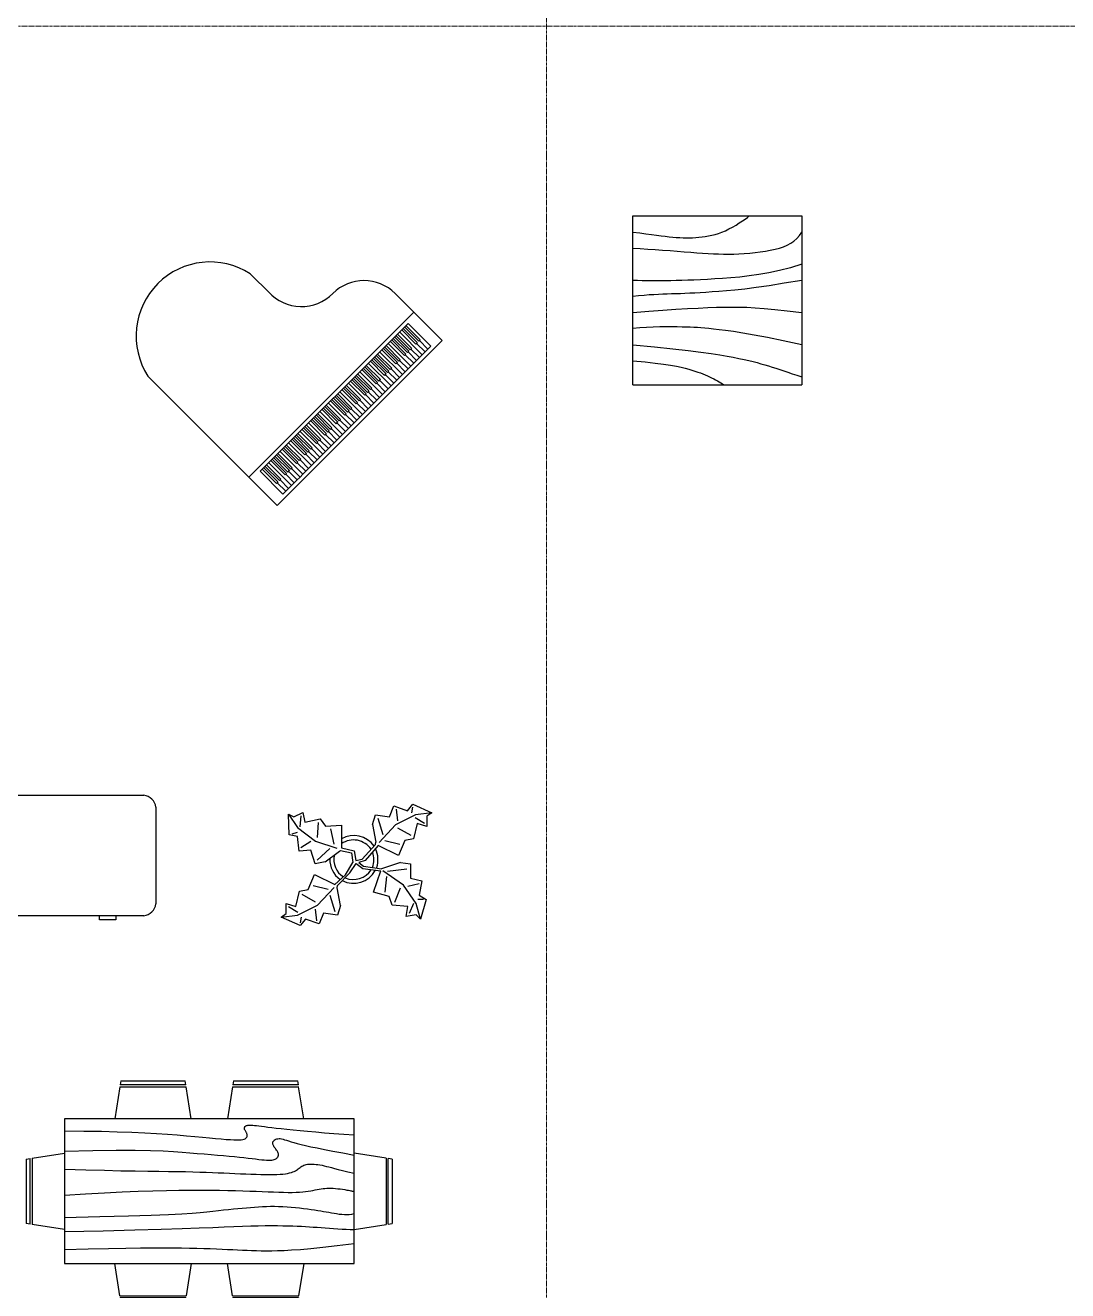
# Model space of a CAD drawing. Header units: millimetres. Extents: x -45493 to 8201, y -4031 to 20582.
# Drawn here: x -25314 to -18731, y 4229 to 12221 of the extents above; entities that cross this region are included whole.
import ezdxf

# ---------------------------------------------------------------- set-up
doc = ezdxf.new("R2010")
doc.units = ezdxf.units.MM
doc.linetypes.add('Grid Line', pattern=[22.225, 12.7, -3.175, 3.175, -3.175])
doc.layers.add('I-FURN', color=40, linetype='Continuous')
doc.layers.add('S-GRID', color=1, linetype='Continuous', lineweight=9)

# ---------------------------------------------------------------- blocks, each defined once
blk = doc.blocks.new('Desk - 30 x 60 in.')
at = {"linetype": 'Continuous'}
for p, q in [((-26.999995, 0), (26.999995, 0)), ((-29.999995, -27), (-29.999995, -3)), ((29.999995, -3), (29.999995, -27)), ((26.999995, -30), (-26.999995, -30)), ((-20.000005, -30), (-20.000005, -31)), ((-20.000005, -31), (-16.000005, -31)), ((-16.000005, -31), (-16.000005, -30)), ((15.999995, -31), (15.999995, -30)), ((19.999995, -31), (15.999995, -31)), ((19.999995, -30), (19.999995, -31))]:
    blk.add_line(p, q, dxfattribs=at)
for centre, start, end in [((-26.499995, -3.5), 98.1301, 171.8699), ((26.499995, -3.5), 8.130102, 81.8699), ((-26.499995, -26.5), 188.1301, 261.8699), ((26.499995, -26.5), 278.1301, 351.8699)]:
    blk.add_arc(centre, 3.535534, start, end, dxfattribs=at)
blk = doc.blocks.new('Dining Set - 36 x 72 in.')
at = {"linetype": 'Continuous'}
for p, q in [((-22.2343, 26.00059), (-23.4847, 17.99762)), ((-22.2304, 26), (-5.7608, 26)), ((-22, 27.5), (-22.1562, 26.50042)), ((-5.8416, 26.5), (-22.1534, 26.5)), ((-22, 27.5), (-6, 27.5)), ((-5.8437, 26.49966), (-6, 27.5)), ((-4.5152, 17.99762), (-5.7655, 25.99926)), ((5.7657, 26.00059), (4.5153, 17.99762)), ((5.7696, 26), (22.2392, 26)), ((6, 27.5), (5.8438, 26.50042)), ((22.1584, 26.5), (5.8466, 26.5)), ((6, 27.5), (22, 27.5)), ((22.1563, 26.49966), (22, 27.5)), ((23.4848, 17.99762), (22.2345, 25.99926)), ((36, 18), (-36, 18)), ((-36, 18), (-36, -18)), ((36, -18), (36, 18)), ((-44.0006, 8.23428), (-35.9976, 9.48474)), ((44.0006, 8.23428), (35.9976, 9.48474)), ((-45.5, 8), (-44.5004, 8.15617)), ((-45.5, 8), (-45.5, -8)), ((-44.5, -8.15843), (-44.5, 8.15338)), ((-44, 8.23041), (-44, -8.23915)), ((44, 8.23041), (44, -8.23915)), ((44.5, -8.15843), (44.5, 8.15338)), ((45.5, 8), (44.5005, 8.15617)), ((45.5, 8), (45.5, -8)), ((-44.4997, -8.15631), (-45.5, -8)), ((-35.9976, -9.48476), (-43.9993, -8.2345)), ((35.9976, -9.48476), (43.9993, -8.2345)), ((44.4997, -8.15631), (45.5, -8)), ((-36, -18), (36, -18)), ((-22.2343, -26.0006), (-23.4847, -17.99762)), ((-4.5152, -17.99762), (-5.7655, -25.99928)), ((5.7657, -26.0006), (4.5153, -17.99762)), ((23.4848, -17.99762), (22.2345, -25.99928)), ((-22.2304, -26), (-5.7608, -26)), ((-22, -27.5), (-22.1562, -26.50044)), ((-5.8416, -26.5), (-22.1534, -26.5)), ((-22, -27.5), (-6, -27.5)), ((-5.8437, -26.49967), (-6, -27.5)), ((5.7696, -26), (22.2392, -26)), ((6, -27.5), (5.8438, -26.50044)), ((22.1584, -26.5), (5.8466, -26.5)), ((6, -27.5), (22, -27.5)), ((22.1563, -26.49967), (22, -27.5))]:
    blk.add_line(p, q, dxfattribs=at)
for points in [[(-36, 15), (-31.1772, 14.97754), (-26.8079, 14.91406), (-22.8538, 14.81543), (-19.276, 14.6875), (-16.0362, 14.53613), (-13.0957, 14.36718), (-10.4159, 14.18652), (-7.9583, 14), (-5.6904, 13.81315), (-3.6035, 13.63021), (-1.6954, 13.45508), (0.0365, 13.29166), (1.5945, 13.14388), (2.9811, 13.01562), (4.1988, 12.9108), (5.25, 12.83333), (6.1393, 12.78613), (6.8802, 12.76823), (7.4883, 12.77767), (7.9792, 12.8125), (8.3685, 12.87077), (8.6719, 12.95052), (8.9049, 13.0498), (9.0833, 13.16666), (9.2205, 13.29899), (9.3216, 13.44401), (9.3895, 13.59879), (9.4271, 13.76041), (9.4373, 13.92594), (9.4232, 14.09245), (9.3875, 14.257), (9.3333, 14.41666), (9.2638, 14.56917), (9.1836, 14.71484), (9.0975, 14.85465), (9.0104, 14.98958), (8.9272, 15.1206), (8.8529, 15.2487), (8.7922, 15.37483), (8.75, 15.5), (8.7305, 15.62467), (8.7344, 15.74739), (8.7617, 15.86621), (8.8125, 15.97916), (8.8867, 16.08431), (8.9844, 16.17968), (9.1055, 16.26334), (9.25, 16.33333), (9.4189, 16.38802), (9.6172, 16.42708), (9.8506, 16.45052), (10.125, 16.45833), (10.4463, 16.45052), (10.8203, 16.42708), (11.2529, 16.38802), (11.75, 16.33333), (12.3184, 16.26318), (12.9694, 16.17838), (13.7151, 16.07991), (14.5677, 15.96875), (15.5395, 15.84586), (16.6426, 15.71224), (17.8893, 15.56884), (19.2917, 15.41666), (20.859, 15.25667), (22.5879, 15.08984), (24.4721, 14.91715), (26.5052, 14.73958), (28.6809, 14.5581), (30.9929, 14.3737), (33.4347, 14.18733), (36, 14)], [(-36, 10), (-28.9766, 10.14274), (-23.1725, 10.20442), (-18.4241, 10.19775), (-14.5677, 10.13541), (-11.4399, 10.03011), (-8.877, 9.89453), (-6.7154, 9.74137), (-4.7917, 9.58333), (-2.9698, 9.43082), (-1.2246, 9.28515), (0.4415, 9.14534), (2.026, 9.01041), (3.5266, 8.87939), (4.9408, 8.7513), (6.266, 8.62516), (7.5, 8.5), (8.6411, 8.37549), (9.6914, 8.2539), (10.6538, 8.13818), (11.5312, 8.03125), (12.3267, 7.93603), (13.043, 7.85547), (13.6831, 7.79248), (14.25, 7.75), (14.7471, 7.7303), (15.1797, 7.73307), (15.5537, 7.75732), (15.875, 7.80208), (16.1494, 7.86637), (16.3828, 7.94922), (16.5811, 8.04964), (16.75, 8.16666), (16.8944, 8.29915), (17.0143, 8.44531), (17.1089, 8.60319), (17.1771, 8.77083), (17.218, 8.94629), (17.2305, 9.1276), (17.2137, 9.31282), (17.1667, 9.5), (17.0895, 9.6875), (16.987, 9.875), (16.8649, 10.0625), (16.7292, 10.25), (16.5856, 10.4375), (16.4401, 10.625), (16.2985, 10.8125), (16.1667, 11), (16.05, 11.18733), (15.9518, 11.3737), (15.8752, 11.5581), (15.8229, 11.73958), (15.798, 11.91715), (15.8034, 12.08984), (15.842, 12.25667), (15.9167, 12.41666), (16.0295, 12.56836), (16.1784, 12.70833), (16.3605, 12.83268), (16.5729, 12.9375), (16.8127, 13.01888), (17.0768, 13.07291), (17.3625, 13.0957), (17.6667, 13.08333), (17.9894, 13.03312), (18.3418, 12.94726), (18.7382, 12.82918), (19.1927, 12.68229), (19.7195, 12.51001), (20.3327, 12.31575), (21.0465, 12.10294), (21.875, 11.875), (22.8357, 11.63354), (23.959, 11.37304), (25.2786, 11.08618), (26.8282, 10.76562), (28.6414, 10.40405), (30.752, 9.99414), (33.1936, 9.52856), (36, 9)], [(-36, 5.5), (-30.7157, 5.3348), (-26.069, 5.20963), (-21.9946, 5.11767), (-18.4271, 5.05208), (-15.3009, 5.00602), (-12.5508, 4.97265), (-10.1112, 4.94515), (-7.9167, 4.91666), (-5.909, 4.88167), (-4.0586, 4.83984), (-2.3429, 4.79215), (-0.7396, 4.73958), (0.7739, 4.6831), (2.22, 4.6237), (3.6213, 4.56233), (5, 4.5), (6.373, 4.43782), (7.7344, 4.3776), (9.0723, 4.32129), (10.375, 4.27083), (11.6309, 4.22819), (12.8281, 4.19531), (13.9551, 4.17415), (15, 4.16666), (15.954, 4.17448), (16.819, 4.19791), (17.6001, 4.23698), (18.3021, 4.29166), (18.9299, 4.36198), (19.4883, 4.44791), (19.9823, 4.54948), (20.4167, 4.66666), (20.7969, 4.79899), (21.1302, 4.94401), (21.4245, 5.09879), (21.6875, 5.26041), (21.9271, 5.42594), (22.1511, 5.59245), (22.3672, 5.757), (22.5834, 5.91666), (22.8065, 6.06868), (23.0404, 6.21093), (23.2879, 6.34147), (23.5521, 6.45833), (23.8358, 6.55957), (24.142, 6.64323), (24.4735, 6.70735), (24.8334, 6.75), (25.2235, 6.76969), (25.642, 6.76692), (26.0858, 6.74267), (26.5521, 6.69791), (27.0379, 6.63362), (27.5404, 6.55078), (28.0565, 6.45036), (28.5834, 6.33333), (29.1242, 6.19987), (29.7071, 6.04687), (30.3661, 5.87044), (31.1354, 5.66666), (32.0493, 5.43164), (33.142, 5.16146), (34.4475, 4.85221), (36, 4.5)], [(-36, -1), (-30.7915, -0.6591), (-26.0195, -0.38216), (-21.6519, -0.16284), (-17.6563, 0.00521), (-14.0005, 0.12833), (-10.6523, 0.21289), (-7.5796, 0.26522), (-4.75, 0.29166), (-2.134, 0.29793), (0.2878, 0.28711), (2.5317, 0.26163), (4.6146, 0.22396), (6.5529, 0.17651), (8.3633, 0.12174), (10.0623, 0.06209), (11.6667, 0), (13.1899, -0.06201), (14.6341, -0.1211), (15.9982, -0.17432), (17.2813, -0.21875), (18.4823, -0.25147), (19.6003, -0.26953), (20.6343, -0.27002), (21.5834, -0.25), (22.4481, -0.20768), (23.2357, -0.14584), (23.9549, -0.06836), (24.6146, 0.02083), (25.2235, 0.11784), (25.7904, 0.21875), (26.3241, 0.31966), (26.8334, 0.41666), (27.3265, 0.50618), (27.8099, 0.58593), (28.2894, 0.65397), (28.7709, 0.70833), (29.2601, 0.74707), (29.763, 0.76823), (30.2855, 0.76985), (30.8334, 0.75), (31.4088, 0.70784), (31.9994, 0.64713), (32.589, 0.57275), (33.1615, 0.48958), (33.7008, 0.4025), (34.1908, 0.3164), (34.6153, 0.23616), (34.9584, 0.16666), (35.2099, 0.11165), (35.3848, 0.07031), (35.504, 0.04069), (35.5886, 0.02083), (35.6594, 0.00879), (35.7377, 0.0026), (35.8442, 0.00032), (36, 0)], [(-36, -6.5), (-27.1843, -6.31267), (-20.084, -6.1263), (-14.469, -5.9419), (-10.1094, -5.76042), (-6.7752, -5.58285), (-4.2363, -5.41016), (-2.2629, -5.24333), (-0.625, -5.08334), (0.8708, -4.93099), (2.2715, -4.78646), (3.5872, -4.64974), (4.8281, -4.52084), (6.0046, -4.39974), (7.127, -4.28646), (8.2053, -4.18099), (9.25, -4.08334), (10.2705, -3.99382), (11.2734, -3.91407), (12.2647, -3.84603), (13.25, -3.79167), (14.2354, -3.75293), (15.2266, -3.73177), (16.2295, -3.73015), (17.25, -3.75), (18.2912, -3.79248), (19.3451, -3.85547), (20.4009, -3.93604), (21.4479, -4.03125), (22.4754, -4.13819), (23.4727, -4.25391), (24.4289, -4.37549), (25.3334, -4.5), (26.1785, -4.62492), (26.9694, -4.74935), (27.7145, -4.87281), (28.4219, -4.99479), (29.1, -5.11483), (29.7572, -5.23242), (30.4016, -5.34709), (31.0417, -5.45834), (31.6837, -5.56437), (32.3262, -5.65821), (32.9658, -5.73153), (33.599, -5.77604), (34.2224, -5.78345), (34.8327, -5.74545), (35.4264, -5.65373), (36, -5.5)], [(-36, -10), (-26.4022, -9.81299), (-18.4675, -9.62891), (-11.9839, -9.45069), (-6.7396, -9.28125), (-2.5226, -9.12354), (0.8789, -8.98047), (3.6769, -8.85498), (6.0833, -8.75), (8.2767, -8.66765), (10.3021, -8.60677), (12.1712, -8.56543), (13.8958, -8.54167), (15.4876, -8.53353), (16.9583, -8.53907), (18.3197, -8.55632), (19.5834, -8.58334), (20.7616, -8.61841), (21.8685, -8.66081), (22.9188, -8.71004), (23.9271, -8.76563), (24.9081, -8.82707), (25.8763, -8.89388), (26.8465, -8.96558), (27.8334, -9.04167), (28.8474, -9.12118), (29.8828, -9.20117), (30.93, -9.27824), (31.9792, -9.34896), (33.0205, -9.40991), (34.0443, -9.45768), (35.0407, -9.48885), (36, -9.5)], [(-36, -14.5), (-30.0881, -14.33513), (-25.0332, -14.21224), (-20.7312, -14.12647), (-17.0781, -14.07292), (-13.97, -14.04671), (-11.3027, -14.04297), (-8.9724, -14.05681), (-6.875, -14.08334), (-4.9224, -14.11833), (-3.0905, -14.16016), (-1.3709, -14.20785), (0.2448, -14.26042), (1.7647, -14.3169), (3.1973, -14.3763), (4.5507, -14.43767), (5.8333, -14.5), (7.0554, -14.5621), (8.235, -14.62175), (9.3922, -14.67652), (10.5469, -14.72396), (11.7192, -14.76164), (12.929, -14.78711), (14.1965, -14.79794), (15.5417, -14.79167), (16.9933, -14.76424), (18.6152, -14.70508), (20.4804, -14.60197), (22.6615, -14.44271), (25.2312, -14.21509), (28.2624, -13.9069), (31.8277, -13.50594), (36, -13)]]:
    blk.add_lwpolyline(points, dxfattribs=at)
blk = doc.blocks.new('Plant - Rubber or Philodendron')
at = {"linetype": 'Continuous'}
for p, q in [((8.8871, 10.7908), (9.9809, 13.4933)), ((9.9809, 13.4933), (13.3837, 12.301)), ((10.5828, 12.6946), (10.8893, 9.7953)), ((13.3837, 12.301), (14.68, 13.9039)), ((14.5816, 13.2037), (14.3848, 11.8033)), ((14.68, 13.9039), (19.3848, 11.8146)), ((-16.2005, 11.4774), (-13.9899, 8.1064)), ((-16.2005, 11.4774), (-14.8639, 10.7964)), ((-16.0159, 6.3329), (-16.2005, 11.4774)), ((-14.8639, 10.7964), (-12.6195, 11.8975)), ((-13.3174, 8.325), (-13.0735, 11.0065)), ((-12.6195, 11.8975), (-12.1909, 9.4345)), ((-12.1909, 9.4345), (-8.3829, 10.3)), ((-8.3829, 10.3), (-7.0549, 8.501)), ((4.6914, 8.8812), (5.3859, 11.2828)), ((5.3859, 11.2828), (8.8871, 10.7908)), ((5.9878, 10.4842), (7.1971, 6.3869)), ((15.3859, 11.3055), (10.3916, 8.7942)), ((15.2875, 10.6053), (17.5907, 9.2105)), ((19.3848, 11.8146), (15.3859, 11.3055)), ((19.3848, 11.8146), (18.1868, 10.9119)), ((18.1868, 10.9119), (18.1925, 8.4119)), ((-14.0069, 5.8704), (-16.0159, 6.3329)), ((-15.3434, 6.5514), (-13.9984, 6.9884)), ((-13.9899, 8.1064), (-9.5434, 4.7185)), ((-8.8369, 9.409), (-9.0894, 5.6095)), ((-7.0549, 8.501), (-3.0284, 8.6941)), ((-4.8529, 4.012), (-5.7184, 7.82)), ((-3.0284, 8.6941), (-3.0709, 3.1041)), ((4.6914, 8.8812), (5.5014, 4.4831)), ((10.3916, 8.7942), (6.2847, 4.4028)), ((14.2977, 6.1031), (10.9934, 7.9956)), ((15.7909, 9.1065), (14.8995, 5.3044)), ((18.1925, 8.4119), (15.7909, 9.1065)), ((-13.5868, 2.2894), (-14.0069, 5.8704)), ((-13.1329, 3.1804), (-10.6614, 4.727)), ((-9.5434, 4.7185), (-4.1917, 2.9888)), ((2.1141, 0.2298), (5.4346, 3.9146)), ((6.1032, 3.6844), (2.8262, -0.031)), ((5.4346, 3.9146), (5.5014, 4.4831)), ((11.1089, 1.1958), (6.1032, 3.6844)), ((7.7005, 4.8881), (11.5025, 3.9967)), ((12.7005, 4.8994), (11.1089, 1.1958)), ((14.8995, 5.3044), (12.7005, 4.8994)), ((-10.6784, 2.491), (-13.5868, 2.2894)), ((-9.5858, -0.8715), (-10.6784, 2.491)), ((-9.1318, 0.0195), (-5.9793, 2.9025)), ((-7.1228, -0.443), (-3.5248, 2.2131)), ((-3.5248, 2.2131), (-3.3011, 2.4355)), ((-3.3011, 2.4355), (-0.5306, 1.7947)), ((-3.0709, 3.1041), (0.0797, 2.3163)), ((-0.5306, 1.7947), (-0.2255, -0.5527)), ((-0.5306, 1.7947), (-0.5306, 1.7947)), ((0.0797, 2.3163), (0.4866, -0.031)), ((0.4866, -0.031), (2.1141, 0.2298)), ((-7.1228, -0.443), (-9.5858, -0.8715)), ((-2.019, -3.6148), (-0.2255, -0.5527)), ((-0.9375, -3.1608), (0.5883, -0.8135)), ((0.5883, -0.8135), (2.2447, -2.0916)), ((2.8262, -0.031), (1.3003, -0.5527)), ((1.3003, -0.5527), (2.4193, -1.4655)), ((2.2447, -2.0916), (6.7108, -2.6626)), ((2.4193, -1.4655), (6.895, -2.1175)), ((4.943, -7.9659), (6.7108, -2.6626)), ((11.6605, -0.5413), (6.895, -2.1175)), ((12.3677, -6.1981), (7.219, -2.6772)), ((8.3544, -2.7453), (13.1973, -2.1704)), ((11.6605, -0.5413), (14.1354, -0.8948)), ((14.1354, -0.8948), (14.1354, -4.4304)), ((-11.3237, -7.2629), (-9.7321, -3.5593)), ((-9.7321, -3.5593), (-4.7264, -6.0479)), ((-2.019, -3.6148), (-4.7264, -6.0479)), ((-4.1246, -6.8466), (-4.0579, -6.2781)), ((-4.0579, -6.2781), (-0.9375, -3.1608)), ((8.125, -4.0768), (7.7715, -7.9659)), ((15.5496, -10.7943), (12.3677, -6.1981)), ((16.2567, -5.8446), (13.4283, -6.5517)), ((14.1354, -4.4304), (16.9638, -5.1375)), ((16.9638, -5.1375), (16.2567, -8.673)), ((-14.4141, -11.4699), (-13.5228, -7.6679)), ((-13.5228, -7.6679), (-11.3237, -7.2629)), ((-12.921, -8.4665), (-9.6166, -10.359)), ((-6.3237, -7.2516), (-10.1257, -6.3602)), ((-9.0148, -11.1577), (-4.9047, -6.8122)), ((-4.611, -12.8477), (-5.8203, -8.7504)), ((-3.3146, -11.2447), (-4.1246, -6.8466)), ((8.8321, -9.0266), (4.943, -7.9659)), ((9.5392, -11.1479), (8.8321, -9.0266)), ((10.2463, -10.4408), (11.6605, -6.9053)), ((16.2567, -8.673), (18.0245, -9.7337)), ((-16.8157, -10.7754), (-14.4141, -11.4699)), ((-16.8101, -13.2754), (-16.8157, -10.7754)), ((-13.9107, -12.9688), (-16.2139, -11.574)), ((-14.0091, -13.669), (-9.0148, -11.1577)), ((-9.206, -15.0581), (-9.5126, -12.1588)), ((-3.3146, -11.2447), (-4.0092, -13.6463)), ((13.4283, -11.5015), (9.5392, -11.1479)), ((13.0748, -13.9763), (13.4283, -11.5015)), ((14.8425, -10.7943), (13.7819, -13.2692)), ((16.6103, -14.6834), (15.5496, -10.7943)), ((17.3174, -9.7337), (15.9032, -9.7337)), ((18.0245, -9.7337), (16.6103, -14.6834)), ((-18.008, -14.1781), (-16.8101, -13.2754)), ((-18.008, -14.1781), (-14.0091, -13.669)), ((-13.3032, -16.2674), (-18.008, -14.1781)), ((-12.0069, -14.6645), (-13.3032, -16.2674)), ((-13.2048, -15.5672), (-13.008, -14.1668)), ((-8.6042, -15.8568), (-12.0069, -14.6645)), ((-7.5103, -13.1543), (-8.6042, -15.8568)), ((-4.0092, -13.6463), (-7.5103, -13.1543)), ((15.5496, -13.6228), (13.0748, -13.9763)), ((16.6103, -14.6834), (15.5496, -13.6228))]:
    blk.add_line(p, q, dxfattribs=at)
for centre, radius, start, end in [((0, 0), 6.1275, 34.37569, 120.1028), ((-0.0601, -0.2075), 5.2461, 33.82192, 124.9414), ((0.0308, 0.1664), 6, 178.6147, 235.1169), ((0.0308, 0.1664), 5, 168.1647, 238.6725), ((-0.2664, 0.1682), 5.2775, 338.4094, 20.03007), ((-0.098, 0.1364), 6.1288, 341.2017, 26.09184), ((-0.0234, 0.3825), 6.1492, 242.5812, 331.2714), ((-0.1102, 0.4886), 5.2883, 247.3711, 327.472)]:
    blk.add_arc(centre, radius, start, end, dxfattribs=at)
blk = doc.blocks.new('Table - Square Woodgrain 42 x 42 in.')
at = {"linetype": 'Continuous'}
blk.add_line((0, -42), (42, -42), dxfattribs=at)
for points in [[(0, -4), (1.704, -4.2172), (3.2358, -4.4188), (4.615, -4.604), (5.8615, -4.7721), (6.9951, -4.9224), (8.0357, -5.0541), (9.0031, -5.1667), (9.9171, -5.2594), (10.7951, -5.3316), (11.6445, -5.3836), (12.4702, -5.4157), (13.277, -5.4283), (14.0698, -5.4217), (14.8535, -5.3964), (15.6331, -5.3526), (16.4133, -5.2908), (17.1986, -5.2103), (17.9913, -5.1062), (18.793, -4.9727), (19.6056, -4.8038), (20.4307, -4.5937), (21.2701, -4.3365), (22.1256, -4.0262), (22.9989, -3.6571), (23.888, -3.2272), (24.7756, -2.7516), (25.6408, -2.2491), (26.4624, -1.7387), (27.2195, -1.2395), (27.891, -0.7703), (28.456, -0.3501), (28.8934, 0.002)], [(0, -42), (0, 0), (42, 0), (42, -42)], [(0, -8), (1.8203, -8.1001), (3.6741, -8.2149), (5.5411, -8.3408), (7.4011, -8.4741), (9.2339, -8.6112), (11.0193, -8.7484), (12.7371, -8.8821), (14.3671, -9.0086), (15.8954, -9.1246), (17.3337, -9.2278), (18.6997, -9.3159), (20.0116, -9.387), (21.2871, -9.4389), (22.5442, -9.4696), (23.8008, -9.477), (25.0749, -9.459), (26.3791, -9.4137), (27.7049, -9.3403), (29.0383, -9.2382), (30.3655, -9.1068), (31.6728, -8.9455), (32.9461, -8.7535), (34.1717, -8.5304), (35.3358, -8.2756), (36.4268, -7.9863), (37.443, -7.6521), (38.3849, -7.2603), (39.253, -6.7986), (40.048, -6.2542), (40.7705, -5.6147), (41.421, -4.8674), (42, -4)], [(42, -12), (39.1784, -12.8621), (36.4519, -13.5654), (33.8246, -14.1294), (31.3004, -14.5731), (28.8832, -14.9161), (26.577, -15.1775), (24.3858, -15.3768), (22.3136, -15.5332), (20.3622, -15.6632), (18.5254, -15.7718), (16.7947, -15.8612), (15.1618, -15.9338), (13.6183, -15.9916), (12.1558, -16.0369), (10.7659, -16.0718), (9.4403, -16.0987), (8.1703, -16.1191), (6.9461, -16.1325), (5.7577, -16.1377), (4.595, -16.1335), (3.4479, -16.1188), (2.3064, -16.0924), (1.1604, -16.0532), (0, -16)], [(42, -16), (37.6529, -16.7365), (33.8802, -17.329), (30.6179, -17.7961), (27.8015, -18.1561), (25.3668, -18.4275), (23.2497, -18.6288), (21.3859, -18.7785), (19.7111, -18.8949), (18.1693, -18.9939), (16.7375, -19.0795), (15.401, -19.1534), (14.1449, -19.217), (12.9544, -19.2717), (11.8148, -19.3191), (10.7113, -19.3606), (9.6291, -19.3976), (8.5534, -19.4323), (7.47, -19.4689), (6.3643, -19.5122), (5.222, -19.5672), (4.0288, -19.6386), (2.7703, -19.7313), (1.4321, -19.8501), (0, -20)], [(0, -24), (3.9243, -23.6805), (7.4766, -23.4138), (10.6891, -23.1954), (13.5943, -23.0205), (16.2247, -22.8847), (18.6125, -22.7832), (20.7903, -22.7116), (22.7903, -22.6651), (24.6563, -22.642), (26.4764, -22.6507), (28.35, -22.7024), (30.3766, -22.8084), (32.6555, -22.98), (35.2861, -23.2283), (38.3678, -23.5645), (42, -24)], [(42, -32), (37.392, -31.017), (33.4585, -30.2231), (30.1291, -29.5949), (27.3334, -29.109), (25.0009, -28.742), (23.0612, -28.4707), (21.4439, -28.2716), (20.0786, -28.1215), (18.8998, -28.0002), (17.8609, -27.9014), (16.9206, -27.8219), (16.0371, -27.7588), (15.1691, -27.709), (14.2748, -27.6693), (13.3128, -27.6368), (12.2415, -27.6083), (11.0295, -27.5824), (9.6867, -27.5643), (8.233, -27.5608), (6.6884, -27.5787), (5.0728, -27.6248), (3.4062, -27.7058), (1.7086, -27.8286), (0, -28)], [(0, -32), (5.4026, -32.5358), (9.9494, -33.019), (13.7424, -33.4553), (16.8834, -33.8505), (19.4743, -34.2106), (21.6171, -34.5413), (23.4136, -34.8486), (24.9657, -35.1382), (26.3614, -35.4156), (27.6332, -35.6841), (28.7995, -35.9467), (29.8788, -36.2064), (30.8897, -36.4661), (31.8507, -36.7288), (32.7802, -36.9973), (33.6968, -37.2747), (34.6175, -37.5635), (35.5531, -37.8651), (36.5128, -38.1805), (37.506, -38.5108), (38.5421, -38.8568), (39.6302, -39.2197), (40.7797, -39.6004), (42, -40)], [(0, -36), (3.0098, -36.2857), (5.5354, -36.5643), (7.6368, -36.8359), (9.374, -37.1009), (10.807, -37.3597), (11.9957, -37.6126), (13.0002, -37.8599), (13.8804, -38.102), (14.6874, -38.3393), (15.4365, -38.5729), (16.1338, -38.8041), (16.7858, -39.0341), (17.3987, -39.264), (17.9787, -39.4952), (18.5322, -39.7288), (19.0655, -39.9662), (19.5832, -40.2081), (20.0842, -40.4544), (20.5657, -40.7046), (21.0249, -40.9581), (21.459, -41.2144), (21.8653, -41.4731), (22.2409, -41.7335), (22.5831, -41.9951)]]:
    blk.add_lwpolyline(points, dxfattribs=at)
blk = doc.blocks.new('Piano - Baby Grand')
at = {"linetype": 'Continuous'}
for p, q in [((-29, 8.250005), (-29, -27.249995)), ((7, 1.250005), (7, 8.250005)), ((29, -20.749995), (29, -27.249995)), ((-29, -27.249995), (-29, -37.249995)), ((29, -27.249995), (-29, -27.249995)), ((-26, -36.249995), (-26, -28.249995)), ((-26, -28.249995), (26, -28.249995)), ((-25.25, -33.249995), (-25.25, -28.249995)), ((-24.75, -28.249995), (-24.75, -33.249995)), ((-24.25, -33.249995), (-24.25, -28.249995)), ((-23.75, -28.249995), (-23.75, -33.249995)), ((-23, -36.249995), (-23, -28.249995)), ((-22.25, -33.249995), (-22.25, -28.249995)), ((-21.75, -28.249995), (-21.75, -33.249995)), ((-21.25, -33.249995), (-21.25, -28.249995)), ((-20.75, -28.249995), (-20.75, -33.249995)), ((-20.25, -33.249995), (-20.25, -28.249995)), ((-19.75, -28.249995), (-19.75, -33.249995)), ((-19, -36.249995), (-19, -28.249995)), ((-18.25, -33.249995), (-18.25, -28.249995)), ((-17.75, -28.249995), (-17.75, -33.249995)), ((-17.25, -33.249995), (-17.25, -28.249995)), ((-16.75, -28.249995), (-16.75, -33.249995)), ((-16, -36.249995), (-16, -28.249995)), ((-15.25, -33.249995), (-15.25, -28.249995)), ((-14.75, -28.249995), (-14.75, -33.249995)), ((-14.25, -33.249995), (-14.25, -28.249995)), ((-13.75, -28.249995), (-13.75, -33.249995)), ((-13.25, -33.249995), (-13.25, -28.249995)), ((-12.75, -28.249995), (-12.75, -33.249995)), ((-12, -36.249995), (-12, -28.249995)), ((-11.25, -33.249995), (-11.25, -28.249995)), ((-10.75, -28.249995), (-10.75, -33.249995)), ((-10.25, -33.249995), (-10.25, -28.249995)), ((-9.75, -28.249995), (-9.75, -33.249995)), ((-9, -36.249995), (-9, -28.249995)), ((-8.25, -33.249995), (-8.25, -28.249995)), ((-7.75, -28.249995), (-7.75, -33.249995)), ((-7.25, -33.249995), (-7.25, -28.249995)), ((-6.75, -28.249995), (-6.75, -33.249995)), ((-6.25, -33.249995), (-6.25, -28.249995)), ((-5.75, -28.249995), (-5.75, -33.249995)), ((-5, -36.249995), (-5, -28.249995)), ((-4.25, -33.249995), (-4.25, -28.249995)), ((-3.75, -28.249995), (-3.75, -33.249995)), ((-3.25, -33.249995), (-3.25, -28.249995)), ((-2.75, -28.249995), (-2.75, -33.249995)), ((-2, -36.249995), (-2, -28.249995)), ((-1.25, -33.249995), (-1.25, -28.249995)), ((-0.75, -28.249995), (-0.75, -33.249995)), ((-0.25, -33.249995), (-0.25, -28.249995)), ((0.25, -28.249995), (0.25, -33.249995)), ((0.75, -33.249995), (0.75, -28.249995)), ((1.25, -28.249995), (1.25, -33.249995)), ((2, -36.249995), (2, -28.249995)), ((2.75, -33.249995), (2.75, -28.249995)), ((3.25, -28.249995), (3.25, -33.249995)), ((3.75, -33.249995), (3.75, -28.249995)), ((4.25, -28.249995), (4.25, -33.249995)), ((5, -36.249995), (5, -28.249995)), ((5.75, -33.249995), (5.75, -28.249995)), ((6.25, -28.249995), (6.25, -33.249995)), ((6.75, -33.249995), (6.75, -28.249995)), ((7.25, -28.249995), (7.25, -33.249995)), ((7.75, -33.249995), (7.75, -28.249995)), ((8.25, -28.249995), (8.25, -33.249995)), ((9, -36.249995), (9, -28.249995)), ((9.75, -33.249995), (9.75, -28.249995)), ((10.25, -28.249995), (10.25, -33.249995)), ((10.75, -33.249995), (10.75, -28.249995)), ((11.25, -28.249995), (11.25, -33.249995)), ((12, -36.249995), (12, -28.249995)), ((12.75, -33.249995), (12.75, -28.249995)), ((13.25, -28.249995), (13.25, -33.249995)), ((13.75, -33.249995), (13.75, -28.249995)), ((14.25, -28.249995), (14.25, -33.249995)), ((14.75, -33.249995), (14.75, -28.249995)), ((15.25, -28.249995), (15.25, -33.249995)), ((16, -36.249995), (16, -28.249995)), ((16.75, -33.249995), (16.75, -28.249995)), ((17.25, -28.249995), (17.25, -33.249995)), ((17.75, -33.249995), (17.75, -28.249995)), ((18.25, -28.249995), (18.25, -33.249995)), ((19, -36.249995), (19, -28.249995)), ((19.75, -33.249995), (19.75, -28.249995)), ((20.25, -28.249995), (20.25, -33.249995)), ((20.75, -33.249995), (20.75, -28.249995)), ((21.25, -28.249995), (21.25, -33.249995)), ((21.75, -33.249995), (21.75, -28.249995)), ((22.25, -28.249995), (22.25, -33.249995)), ((23, -36.249995), (23, -28.249995)), ((23.75, -33.249995), (23.75, -28.249995)), ((24.25, -28.249995), (24.25, -33.249995)), ((24.75, -33.249995), (24.75, -28.249995)), ((25.25, -28.249995), (25.25, -33.249995)), ((26, -36.249995), (26, -28.249995)), ((29, -37.249995), (29, -27.249995)), ((-25, -33.249995), (-25.25, -33.249995)), ((-24.75, -33.249995), (-25, -33.249995)), ((-25, -36.249995), (-25, -33.249995)), ((-24, -33.249995), (-24.25, -33.249995)), ((-23.75, -33.249995), (-24, -33.249995)), ((-24, -36.249995), (-24, -33.249995)), ((-22, -33.249995), (-22.25, -33.249995)), ((-21.75, -33.249995), (-22, -33.249995)), ((-22, -36.249995), (-22, -33.249995)), ((-21, -33.249995), (-21.25, -33.249995)), ((-20.75, -33.249995), (-21, -33.249995)), ((-21, -36.249995), (-21, -33.249995)), ((-20, -33.249995), (-20.25, -33.249995)), ((-19.75, -33.249995), (-20, -33.249995)), ((-20, -36.249995), (-20, -33.249995)), ((-18, -33.249995), (-18.25, -33.249995)), ((-17.75, -33.249995), (-18, -33.249995)), ((-18, -36.249995), (-18, -33.249995)), ((-17, -33.249995), (-17.25, -33.249995)), ((-16.75, -33.249995), (-17, -33.249995)), ((-17, -36.249995), (-17, -33.249995)), ((-15, -33.249995), (-15.25, -33.249995)), ((-14.75, -33.249995), (-15, -33.249995)), ((-15, -36.249995), (-15, -33.249995)), ((-14, -33.249995), (-14.25, -33.249995)), ((-13.75, -33.249995), (-14, -33.249995)), ((-14, -36.249995), (-14, -33.249995)), ((-13, -33.249995), (-13.25, -33.249995)), ((-12.75, -33.249995), (-13, -33.249995)), ((-13, -36.249995), (-13, -33.249995)), ((-11, -33.249995), (-11.25, -33.249995)), ((-10.75, -33.249995), (-11, -33.249995)), ((-11, -36.249995), (-11, -33.249995)), ((-10, -33.249995), (-10.25, -33.249995)), ((-9.75, -33.249995), (-10, -33.249995)), ((-10, -36.249995), (-10, -33.249995)), ((-8, -33.249995), (-8.25, -33.249995)), ((-7.75, -33.249995), (-8, -33.249995)), ((-8, -36.249995), (-8, -33.249995)), ((-7, -33.249995), (-7.25, -33.249995)), ((-6.75, -33.249995), (-7, -33.249995)), ((-7, -36.249995), (-7, -33.249995)), ((-6, -33.249995), (-6.25, -33.249995)), ((-5.75, -33.249995), (-6, -33.249995)), ((-6, -36.249995), (-6, -33.249995)), ((-4, -33.249995), (-4.25, -33.249995)), ((-3.75, -33.249995), (-4, -33.249995)), ((-4, -36.249995), (-4, -33.249995)), ((-3, -33.249995), (-3.25, -33.249995)), ((-2.75, -33.249995), (-3, -33.249995)), ((-3, -36.249995), (-3, -33.249995)), ((-1, -33.249995), (-1.25, -33.249995)), ((-0.75, -33.249995), (-1, -33.249995)), ((-1, -36.249995), (-1, -33.249995)), ((0, -33.249995), (-0.25, -33.249995)), ((0.25, -33.249995), (0, -33.249995)), ((0, -36.249995), (0, -33.249995)), ((1, -33.249995), (0.75, -33.249995)), ((1.25, -33.249995), (1, -33.249995)), ((1, -36.249995), (1, -33.249995)), ((3, -33.249995), (2.75, -33.249995)), ((3.25, -33.249995), (3, -33.249995)), ((3, -36.249995), (3, -33.249995)), ((4, -33.249995), (3.75, -33.249995)), ((4.25, -33.249995), (4, -33.249995)), ((4, -36.249995), (4, -33.249995)), ((6, -33.249995), (5.75, -33.249995)), ((6.25, -33.249995), (6, -33.249995)), ((6, -36.249995), (6, -33.249995)), ((7, -33.249995), (6.75, -33.249995)), ((7.25, -33.249995), (7, -33.249995)), ((7, -36.249995), (7, -33.249995)), ((8, -33.249995), (7.75, -33.249995)), ((8.25, -33.249995), (8, -33.249995)), ((8, -36.249995), (8, -33.249995)), ((10, -33.249995), (9.75, -33.249995)), ((10.25, -33.249995), (10, -33.249995)), ((10, -36.249995), (10, -33.249995)), ((11, -33.249995), (10.75, -33.249995)), ((11.25, -33.249995), (11, -33.249995)), ((11, -36.249995), (11, -33.249995)), ((13, -33.249995), (12.75, -33.249995)), ((13.25, -33.249995), (13, -33.249995)), ((13, -36.249995), (13, -33.249995)), ((14, -33.249995), (13.75, -33.249995)), ((14.25, -33.249995), (14, -33.249995)), ((14, -36.249995), (14, -33.249995)), ((15, -33.249995), (14.75, -33.249995)), ((15.25, -33.249995), (15, -33.249995)), ((15, -36.249995), (15, -33.249995)), ((17, -33.249995), (16.75, -33.249995)), ((17.25, -33.249995), (17, -33.249995)), ((17, -36.249995), (17, -33.249995)), ((18, -33.249995), (17.75, -33.249995)), ((18.25, -33.249995), (18, -33.249995)), ((18, -36.249995), (18, -33.249995)), ((20, -33.249995), (19.75, -33.249995)), ((20.25, -33.249995), (20, -33.249995)), ((20, -36.249995), (20, -33.249995)), ((21, -33.249995), (20.75, -33.249995)), ((21.25, -33.249995), (21, -33.249995)), ((21, -36.249995), (21, -33.249995)), ((22, -33.249995), (21.75, -33.249995)), ((22.25, -33.249995), (22, -33.249995)), ((22, -36.249995), (22, -33.249995)), ((24, -33.249995), (23.75, -33.249995)), ((24.25, -33.249995), (24, -33.249995)), ((24, -36.249995), (24, -33.249995)), ((25, -33.249995), (24.75, -33.249995)), ((25.25, -33.249995), (25, -33.249995)), ((25, -36.249995), (25, -33.249995)), ((-29, -37.249995), (29, -37.249995)), ((-26, -36.249995), (-25, -36.249995)), ((-25, -36.249995), (-24, -36.249995)), ((-24, -36.249995), (-23, -36.249995)), ((-23, -36.249995), (-22, -36.249995)), ((-22, -36.249995), (-21, -36.249995)), ((-21, -36.249995), (-20, -36.249995)), ((-20, -36.249995), (-19, -36.249995)), ((-19, -36.249995), (-18, -36.249995)), ((-18, -36.249995), (-17, -36.249995)), ((-17, -36.249995), (-16, -36.249995)), ((-16, -36.249995), (-15, -36.249995)), ((-15, -36.249995), (-14, -36.249995)), ((-14, -36.249995), (-13, -36.249995)), ((-13, -36.249995), (-12, -36.249995)), ((-12, -36.249995), (-11, -36.249995)), ((-11, -36.249995), (-10, -36.249995)), ((-10, -36.249995), (-9, -36.249995)), ((-9, -36.249995), (-8, -36.249995)), ((-8, -36.249995), (-7, -36.249995)), ((-7, -36.249995), (-6, -36.249995)), ((-6, -36.249995), (-5, -36.249995)), ((-5, -36.249995), (-4, -36.249995)), ((-4, -36.249995), (-3, -36.249995)), ((-3, -36.249995), (-2, -36.249995)), ((-2, -36.249995), (-1, -36.249995)), ((-1, -36.249995), (0, -36.249995)), ((0, -36.249995), (1, -36.249995)), ((1, -36.249995), (2, -36.249995)), ((2, -36.249995), (3, -36.249995)), ((3, -36.249995), (4, -36.249995)), ((4, -36.249995), (5, -36.249995)), ((5, -36.249995), (6, -36.249995)), ((6, -36.249995), (7, -36.249995)), ((7, -36.249995), (8, -36.249995)), ((8, -36.249995), (9, -36.249995)), ((9, -36.249995), (10, -36.249995)), ((10, -36.249995), (11, -36.249995)), ((11, -36.249995), (12, -36.249995)), ((12, -36.249995), (13, -36.249995)), ((13, -36.249995), (14, -36.249995)), ((14, -36.249995), (15, -36.249995)), ((15, -36.249995), (16, -36.249995)), ((16, -36.249995), (17, -36.249995)), ((17, -36.249995), (18, -36.249995)), ((18, -36.249995), (19, -36.249995)), ((19, -36.249995), (20, -36.249995)), ((20, -36.249995), (21, -36.249995)), ((21, -36.249995), (22, -36.249995)), ((22, -36.249995), (23, -36.249995)), ((23, -36.249995), (24, -36.249995)), ((24, -36.249995), (25, -36.249995)), ((25, -36.249995), (26, -36.249995))]:
    blk.add_line(p, q, dxfattribs=at)
for centre, radius, start, end in [((-11, 4.327585), 18.42241, 12.29325, 167.7067), ((18, 1.250005), 11, 177.3974, 270), ((18, -20.749995), 11, 0, 90)]:
    blk.add_arc(centre, radius, start, end, dxfattribs=at)

msp = doc.modelspace()

# ---------------------------------------------------------------- linework, layer by layer
at = {"layer": 'S-GRID', "linetype": 'Grid Line'}
for p, q in [((-22022.3, -4031.1), (-22022.3, 19281.6)), ((-45492.8, 12214.2), (6901.3, 12214.2))]:
    msp.add_line(p, q, dxfattribs=at)

# ---------------------------------------------------------------- block references
at = {"layer": 'I-FURN', "xscale": 25.4, "yscale": 25.4, "zscale": 25.4, "rotation": 44.99999999999999}
msp.add_blockref('Piano - Baby Grand', (-23870.9, 10378.1), dxfattribs=at)
at = {"layer": 'I-FURN', "xscale": 25.4, "yscale": 25.4, "zscale": 25.4}
for name, p in [('Table - Square Woodgrain 42 x 42 in.', (-21476.6, 11016.3)), ('Desk - 30 x 60 in.', (-25250.8, 7358.2)), ('Plant - Rubber or Philodendron', (-23239.7, 6947.6)), ('Dining Set - 36 x 72 in.', (-24152.3, 4856.7))]:
    msp.add_blockref(name, p, dxfattribs=at)

doc.saveas('drawing.dxf')
